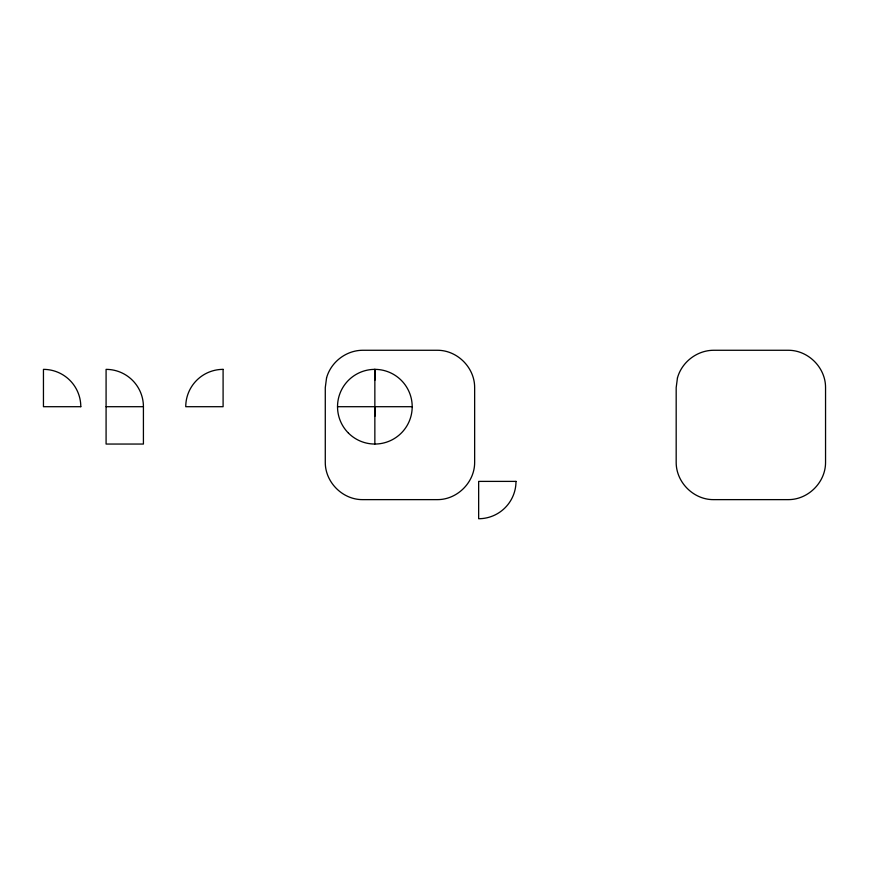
<?xml version="1.0" encoding="UTF-8"?>
<svg xmlns="http://www.w3.org/2000/svg" width="869" height="869" viewBox="0 0 869 869"><rect width="100%" height="100%" fill="white"/><g stroke="black" fill="none" stroke-linecap="round" stroke-linejoin="round"><path stroke-width="1.3" d="M374.854 416.37L374.854 406.703M374.854 380.307L374.854 369.368L374.854 444.048M106.083 406.703L143.418 406.703L143.418 444.048L106.083 444.048L106.083 369.368A37.345 37.345 0 0 1 143.418 406.703M337.52 406.703L412.199 406.703M223.094 369.368L223.094 406.703L185.749 406.703A37.345 37.345 0 0 1 223.094 369.368M326.548 377.939L325.278 387.607L325.278 462.297C325.147 482.273 342.636 499.762 362.623 499.632L437.303 499.632C457.29 499.762 474.767 482.273 474.648 462.297L474.648 387.607C474.767 367.62 457.29 350.142 437.303 350.272L362.623 350.272C346.112 350.359 330.915 362.025 326.548 377.939M677.451 377.939L676.18 387.607L676.18 462.297C676.06 482.273 693.538 499.762 713.525 499.632L788.205 499.632C808.192 499.762 825.68 482.273 825.55 462.297L825.55 387.607C825.68 367.62 808.192 350.142 788.205 350.272L713.525 350.272C697.014 350.359 681.817 362.025 677.451 377.939M80.795 406.703L43.45 406.703L43.45 369.368A37.345 37.345 0 0 1 80.795 406.703M516.001 481.393L478.656 481.393L478.656 518.728A37.345 37.345 0 0 0 516.001 481.393M348.458 433.11A37.345 37.345 0 0 0 410.928 416.37A37.345 37.345 0 0 0 365.197 370.639A37.345 37.345 0 0 0 348.458 433.11"/></g></svg>
